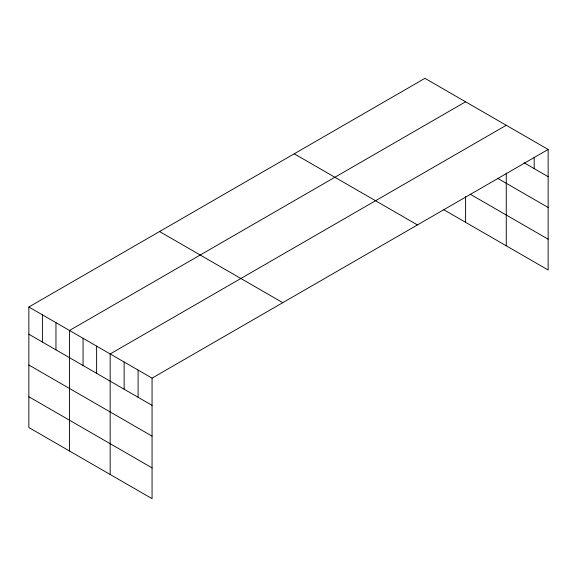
<?xml version="1.0" encoding="UTF-8"?>
<svg xmlns="http://www.w3.org/2000/svg" width="577" height="577" viewBox="0 0 577 577"><rect width="100%" height="100%" fill="white"/><g stroke="black" fill="none" stroke-linecap="round" stroke-linejoin="round"><path stroke-width="0.87" d="M548.15 149.465L152.061 378.137L152.061 498.672L28.85 427.535L28.85 307L424.939 78.328L548.15 149.465L548.15 270L443.763 209.725M465.596 101.797L69.514 330.477L69.514 451.012M506.26 125.274L110.171 353.953L110.171 474.489M524.104 162.793L548.15 176.677M497.973 178.502L548.15 207.475M470.111 194.146L548.15 239.203M294.227 153.792L417.445 224.929M159.555 231.536L282.773 302.68M28.85 307L152.061 378.137M28.85 334.213L152.061 405.35M28.85 365.01L152.061 436.147M28.85 396.745L152.061 467.882M534.187 157.204L534.187 168.614M506.26 173.021L506.26 245.809M465.596 196.67L465.596 222.333M138.098 370.081L138.098 397.293M124.134 362.017L124.134 389.23M96.619 346.128L96.619 373.341M83.066 338.302L83.066 365.515M55.955 322.651L55.955 349.864M42.402 314.826L42.402 342.038"/></g></svg>
